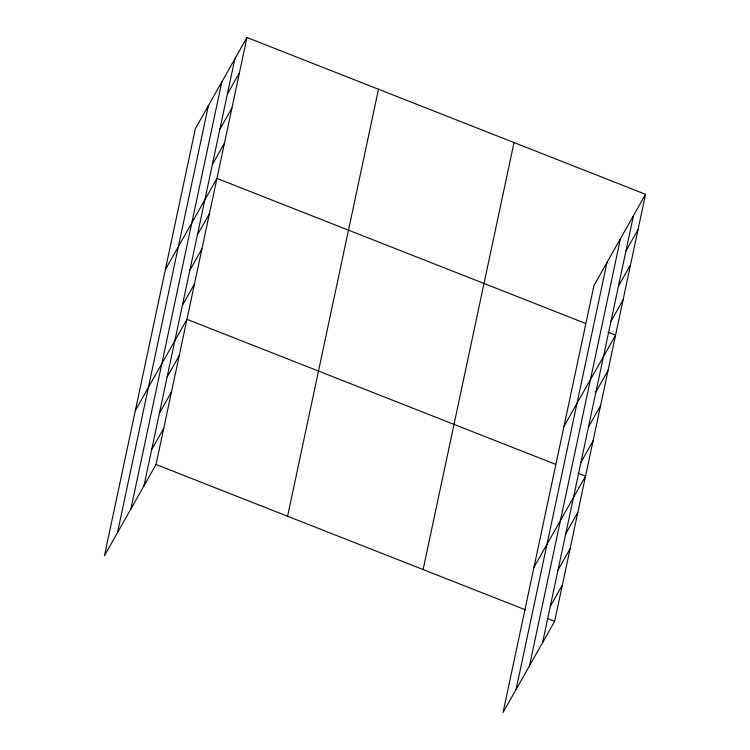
<?xml version="1.0" encoding="UTF-8"?>
<svg xmlns="http://www.w3.org/2000/svg" width="750" height="750" viewBox="0 0 750 750"><rect width="100%" height="100%" fill="white"/><g stroke="black" fill="none" stroke-linecap="round" stroke-linejoin="round"><path stroke-width="1.12" d="M117.478 532.659L208.387 105.656M130.912 508.922L221.822 81.919M143.944 485.887L234.853 58.875M246.947 37.5L195.356 128.691L104.447 555.694L156.037 464.503L246.947 37.5L645.553 194.306L554.644 621.309L503.053 712.5L593.962 285.497L645.553 194.306M287.578 516.253L378.488 89.241M423.103 569.569L514.012 142.556M516.084 689.466L606.994 262.453M529.509 665.728L620.428 238.716M542.55 642.684L633.459 215.681M227.353 94.106L239.447 72.731M219.853 129.338L231.947 107.953M212.353 164.559L224.447 143.184M165.356 269.606L216.947 178.416L585.609 323.438M197.353 235.022L209.447 213.637M189.853 270.244L201.947 248.869M182.353 305.475L194.447 284.1M135.356 410.512L186.947 319.322L555.609 464.344M167.128 376.997L179.222 355.622M159.403 413.297L171.497 391.913M151.669 449.587L163.763 428.212M625.959 250.912L638.053 229.528M618.459 286.134L630.553 264.759M610.959 321.366L623.053 299.991M563.962 426.403L615.553 335.212L608.062 332.269M595.959 391.819L608.053 370.444M588.459 427.05L600.553 405.675M580.959 462.281L593.053 440.897M533.962 567.319L585.553 476.128L578.062 473.184M565.725 533.803L577.828 512.419M558 570.094L570.094 548.719M550.275 606.394L562.369 585.019M156.037 464.503L525.769 609.947M547.153 618.366L554.644 621.309"/></g></svg>
